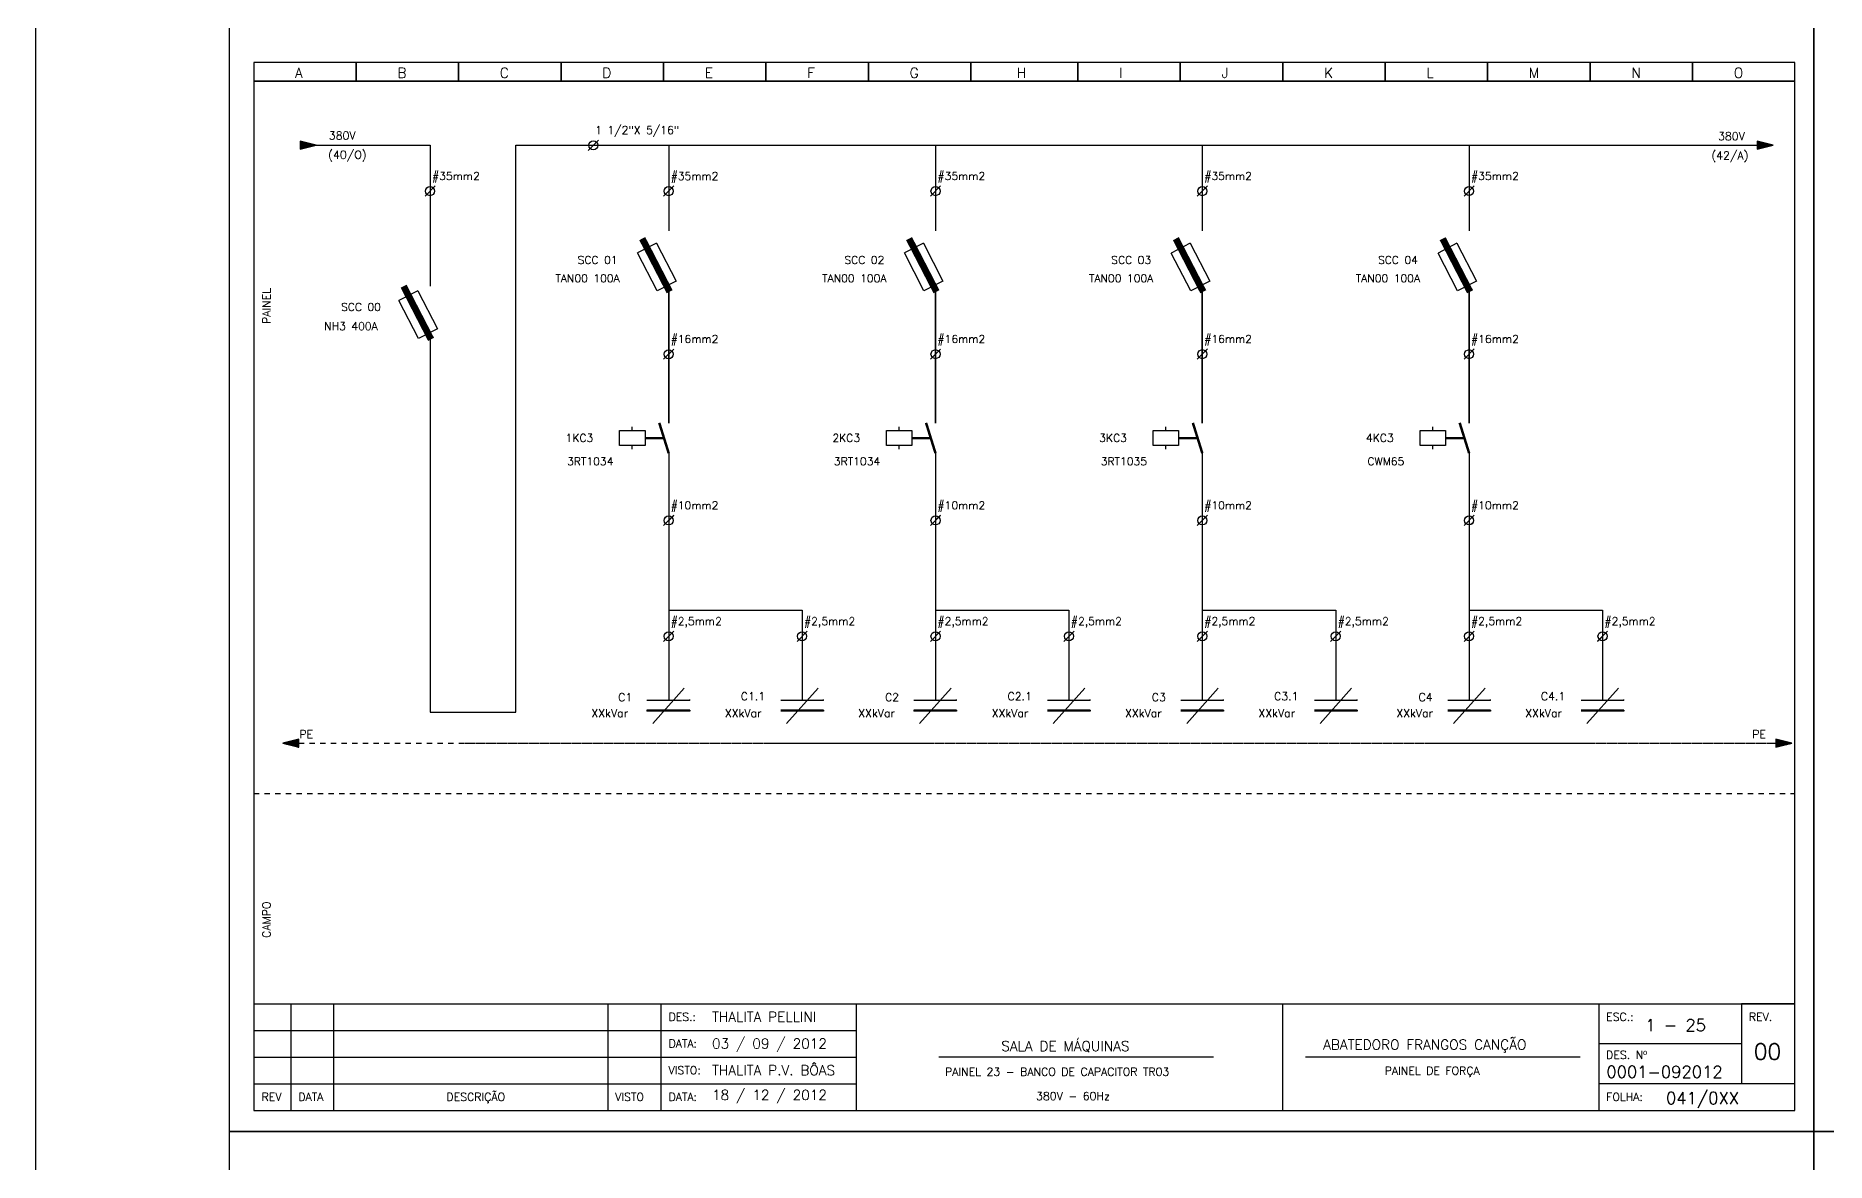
# Model space of a CAD drawing. Header units: millimetres. Extents: x 1974 to 2560, y 1429 to 1567.
# Drawn here: x 2267.85 to 2301.4, y 1491.03 to 1512.13 of the extents above; entities that cross this region are included whole.
import ezdxf

# ---------------------------------------------------------------- set-up
doc = ezdxf.new("R2010")
doc.units = ezdxf.units.MM
for name, pattern in [('DASHDOT2', [0.5, 0.25, -0.125, 0, -0.125]), ('DASHED', [0.75, 0.5, -0.25]), ('HIDDEN2', [0.1875, 0.125, -0.0625])]:
    doc.linetypes.add(name, pattern=pattern)
for name, color, linetype in [('ALIMENTAÇÃO', 6, 'Continuous'), ('CONECTOR_SAK', 2, 'Continuous'), ('DISJUNTOR', 5, 'Continuous'), ('EQUIPAMENTOS', 5, 'Continuous'), ('linhas', 6, 'Continuous'), ('MARGEM', 1, 'Continuous'), ('PAINEL', 7, 'Continuous'), ('soft', 5, 'Continuous'), ('TERRA', 3, 'DASHED'), ('TEXTO', 4, 'Continuous'), ('TEXTO_2', 5, 'Continuous'), ('TIMBRE', 7, 'Continuous')]:
    doc.layers.add(name, color=color, linetype=linetype)
doc.styles.add('REGUA60', font='romans.shx', dxfattribs={"height": 2})
doc.styles.add('ROMANC', font='romanc.shx', dxfattribs={"height": 0.55})
doc.styles.add('ROMANS', font='romans.shx', dxfattribs={"height": 37})

msp = doc.modelspace()

# ---------------------------------------------------------------- hatches: boundary and pattern name
at = {"layer": 'EQUIPAMENTOS'}
for points in [[(2273.099, 1510.084), (2272.799, 1510.159), (2272.799, 1510.009)], [(2300.405, 1510.084), (2300.105, 1510.159), (2300.105, 1510.009)]]:
    msp.add_hatch(color=256, dxfattribs=at).paths.add_polyline_path(points)
h = msp.add_hatch(color=256, dxfattribs=at)
h.paths.add_polyline_path([(2280.099, 1499.501), (2279.299, 1499.501), (2279.299, 1499.481), (2280.099, 1499.481)])
h.paths.add_polyline_path([(2280.099, 1499.701), (2279.299, 1499.701), (2279.299, 1499.681), (2280.099, 1499.681)])
h = msp.add_hatch(color=256, dxfattribs=at)
h.paths.add_polyline_path([(2280.099, 1499.501), (2279.299, 1499.501), (2279.299, 1499.481), (2280.099, 1499.481)])
h.paths.add_polyline_path([(2280.099, 1499.701), (2279.299, 1499.701), (2279.299, 1499.681), (2280.099, 1499.681)])
h = msp.add_hatch(color=256, dxfattribs=at)
h.paths.add_polyline_path([(2282.606, 1499.501), (2281.806, 1499.501), (2281.806, 1499.481), (2282.606, 1499.481)])
h.paths.add_polyline_path([(2282.606, 1499.701), (2281.806, 1499.701), (2281.806, 1499.681), (2282.606, 1499.681)])
h = msp.add_hatch(color=256, dxfattribs=at)
h.paths.add_polyline_path([(2282.606, 1499.501), (2281.806, 1499.501), (2281.806, 1499.481), (2282.606, 1499.481)])
h.paths.add_polyline_path([(2282.606, 1499.701), (2281.806, 1499.701), (2281.806, 1499.681), (2282.606, 1499.681)])
h = msp.add_hatch(color=256, dxfattribs=at)
h.paths.add_polyline_path([(2285.099, 1499.501), (2284.299, 1499.501), (2284.299, 1499.481), (2285.099, 1499.481)])
h.paths.add_polyline_path([(2285.099, 1499.701), (2284.299, 1499.701), (2284.299, 1499.681), (2285.099, 1499.681)])
h = msp.add_hatch(color=256, dxfattribs=at)
h.paths.add_polyline_path([(2285.099, 1499.501), (2284.299, 1499.501), (2284.299, 1499.481), (2285.099, 1499.481)])
h.paths.add_polyline_path([(2285.099, 1499.701), (2284.299, 1499.701), (2284.299, 1499.681), (2285.099, 1499.681)])
h = msp.add_hatch(color=256, dxfattribs=at)
h.paths.add_polyline_path([(2287.606, 1499.501), (2286.806, 1499.501), (2286.806, 1499.481), (2287.606, 1499.481)])
h.paths.add_polyline_path([(2287.606, 1499.701), (2286.806, 1499.701), (2286.806, 1499.681), (2287.606, 1499.681)])
h = msp.add_hatch(color=256, dxfattribs=at)
h.paths.add_polyline_path([(2287.606, 1499.501), (2286.806, 1499.501), (2286.806, 1499.481), (2287.606, 1499.481)])
h.paths.add_polyline_path([(2287.606, 1499.701), (2286.806, 1499.701), (2286.806, 1499.681), (2287.606, 1499.681)])
h = msp.add_hatch(color=256, dxfattribs=at)
h.paths.add_polyline_path([(2290.106, 1499.501), (2289.306, 1499.501), (2289.306, 1499.481), (2290.106, 1499.481)])
h.paths.add_polyline_path([(2290.106, 1499.701), (2289.306, 1499.701), (2289.306, 1499.681), (2290.106, 1499.681)])
h = msp.add_hatch(color=256, dxfattribs=at)
h.paths.add_polyline_path([(2290.106, 1499.501), (2289.306, 1499.501), (2289.306, 1499.481), (2290.106, 1499.481)])
h.paths.add_polyline_path([(2290.106, 1499.701), (2289.306, 1499.701), (2289.306, 1499.681), (2290.106, 1499.681)])
h = msp.add_hatch(color=256, dxfattribs=at)
h.paths.add_polyline_path([(2292.606, 1499.502), (2291.806, 1499.502), (2291.806, 1499.482), (2292.606, 1499.482)])
h.paths.add_polyline_path([(2292.606, 1499.702), (2291.806, 1499.702), (2291.806, 1499.682), (2292.606, 1499.682)])
h = msp.add_hatch(color=256, dxfattribs=at)
h.paths.add_polyline_path([(2292.606, 1499.502), (2291.806, 1499.502), (2291.806, 1499.482), (2292.606, 1499.482)])
h.paths.add_polyline_path([(2292.606, 1499.702), (2291.806, 1499.702), (2291.806, 1499.682), (2292.606, 1499.682)])
h = msp.add_hatch(color=256, dxfattribs=at)
h.paths.add_polyline_path([(2295.106, 1499.502), (2294.306, 1499.502), (2294.306, 1499.482), (2295.106, 1499.482)])
h.paths.add_polyline_path([(2295.106, 1499.702), (2294.306, 1499.702), (2294.306, 1499.682), (2295.106, 1499.682)])
h = msp.add_hatch(color=256, dxfattribs=at)
h.paths.add_polyline_path([(2295.106, 1499.502), (2294.306, 1499.502), (2294.306, 1499.482), (2295.106, 1499.482)])
h.paths.add_polyline_path([(2295.106, 1499.702), (2294.306, 1499.702), (2294.306, 1499.682), (2295.106, 1499.682)])
h = msp.add_hatch(color=256, dxfattribs=at)
h.paths.add_polyline_path([(2297.606, 1499.502), (2296.806, 1499.502), (2296.806, 1499.482), (2297.606, 1499.482)])
h.paths.add_polyline_path([(2297.606, 1499.702), (2296.806, 1499.702), (2296.806, 1499.682), (2297.606, 1499.682)])
h = msp.add_hatch(color=256, dxfattribs=at)
h.paths.add_polyline_path([(2297.606, 1499.502), (2296.806, 1499.502), (2296.806, 1499.482), (2297.606, 1499.482)])
h.paths.add_polyline_path([(2297.606, 1499.702), (2296.806, 1499.702), (2296.806, 1499.682), (2297.606, 1499.682)])
at = {"layer": 'TERRA'}
h = msp.add_hatch(dxfattribs=at)
h.set_pattern_fill('ANSI31', color=256, scale=0.004, angle=180, style=0)
h.set_pattern_definition([(225, (2329.7272218, 1547.50084864), (0.0003535533906, -0.0003535533906), [])])
h.paths.add_polyline_path([(2272.473, 1498.881), (2272.773, 1498.881), (2272.773, 1498.956)])
h.paths.add_polyline_path([(2272.773, 1498.806), (2272.773, 1498.881), (2272.473, 1498.881)])
h = msp.add_hatch(dxfattribs=at)
h.set_pattern_fill('ANSI31', color=256, scale=0.004, style=0)
h.set_pattern_definition([(45, (2243.5027676, 1450.2612611), (-0.0003535533906, 0.0003535533906), [])])
h.paths.add_polyline_path([(2300.757, 1498.881), (2300.457, 1498.881), (2300.457, 1498.806)])
h.paths.add_polyline_path([(2300.457, 1498.956), (2300.457, 1498.881), (2300.757, 1498.881)])

# ---------------------------------------------------------------- linework, layer by layer
msp.add_line((2300.813, 1493.997), (2299.813, 1493.997))
at = {"layer": 'ALIMENTAÇÃO'}
for p, q in [((2275.234, 1510.084), (2275.234, 1507.443)), ((2276.844, 1499.461), (2276.844, 1510.084)), ((2275.234, 1506.482), (2275.234, 1499.461)), ((2279.706, 1501.374), (2282.206, 1501.374)), ((2284.706, 1501.374), (2287.206, 1501.374)), ((2289.706, 1501.374), (2292.206, 1501.374)), ((2294.706, 1501.374), (2297.206, 1501.374)), ((2275.234, 1499.461), (2276.844, 1499.461))]:
    msp.add_line(p, q, dxfattribs=at)
at = {"layer": 'ALIMENTAÇÃO', "color": 6}
for p, q in [((2279.706, 1510.085), (2279.706, 1508.48)), ((2279.706, 1510.085), (2279.706, 1508.48)), ((2284.706, 1510.085), (2284.706, 1508.48)), ((2284.706, 1510.085), (2284.706, 1508.48)), ((2289.706, 1510.085), (2289.706, 1508.481)), ((2289.706, 1510.085), (2289.706, 1508.481)), ((2294.706, 1510.086), (2294.706, 1508.482)), ((2294.706, 1510.086), (2294.706, 1508.482)), ((2279.706, 1507.466), (2279.706, 1504.877)), ((2279.706, 1507.466), (2279.706, 1504.877)), ((2279.706, 1507.466), (2279.706, 1504.877)), ((2284.706, 1507.466), (2284.706, 1504.877)), ((2284.706, 1507.466), (2284.706, 1504.877)), ((2284.706, 1507.466), (2284.706, 1504.877)), ((2289.706, 1507.465), (2289.706, 1504.878)), ((2289.706, 1507.465), (2289.706, 1504.877)), ((2289.706, 1507.465), (2289.706, 1504.877)), ((2294.706, 1507.465), (2294.706, 1504.879)), ((2294.706, 1507.465), (2294.706, 1504.877)), ((2279.706, 1504.315), (2279.706, 1499.681)), ((2284.706, 1504.315), (2284.706, 1499.681)), ((2289.706, 1504.315), (2289.706, 1499.681)), ((2294.706, 1504.315), (2294.706, 1499.681)), ((2282.206, 1501.374), (2282.206, 1499.682)), ((2287.206, 1501.374), (2287.206, 1499.682)), ((2292.206, 1501.374), (2292.206, 1499.682)), ((2297.206, 1501.374), (2297.206, 1499.682))]:
    msp.add_line(p, q, dxfattribs=at)
at = {"layer": 'CONECTOR_SAK'}
for p, q in [((2278.388, 1510.181), (2278.198, 1509.988)), ((2275.33, 1509.321), (2275.139, 1509.128)), ((2275.33, 1509.321), (2275.139, 1509.128)), ((2279.802, 1509.321), (2279.611, 1509.128)), ((2279.802, 1509.321), (2279.611, 1509.128)), ((2284.802, 1509.321), (2284.611, 1509.128)), ((2284.802, 1509.321), (2284.611, 1509.128)), ((2289.802, 1509.321), (2289.611, 1509.128)), ((2289.802, 1509.321), (2289.611, 1509.128)), ((2294.802, 1509.321), (2294.611, 1509.129)), ((2294.802, 1509.321), (2294.611, 1509.129)), ((2279.802, 1506.266), (2279.611, 1506.074)), ((2279.802, 1506.266), (2279.611, 1506.074)), ((2284.802, 1506.266), (2284.611, 1506.074)), ((2284.802, 1506.266), (2284.611, 1506.074)), ((2289.802, 1506.267), (2289.611, 1506.074)), ((2289.802, 1506.267), (2289.611, 1506.074)), ((2294.802, 1506.267), (2294.611, 1506.074)), ((2294.802, 1506.267), (2294.611, 1506.074)), ((2279.802, 1503.151), (2279.611, 1502.958)), ((2279.802, 1503.151), (2279.611, 1502.958)), ((2279.802, 1503.15), (2279.611, 1502.958)), ((2279.802, 1503.15), (2279.611, 1502.958)), ((2284.802, 1503.151), (2284.611, 1502.958)), ((2284.802, 1503.151), (2284.611, 1502.958)), ((2284.802, 1503.15), (2284.611, 1502.958)), ((2284.802, 1503.15), (2284.611, 1502.958)), ((2289.802, 1503.151), (2289.611, 1502.958)), ((2289.802, 1503.151), (2289.611, 1502.958)), ((2289.802, 1503.151), (2289.611, 1502.958)), ((2289.802, 1503.151), (2289.611, 1502.958)), ((2294.802, 1503.152), (2294.611, 1502.959)), ((2294.802, 1503.152), (2294.611, 1502.959)), ((2294.802, 1503.151), (2294.611, 1502.958)), ((2294.802, 1503.151), (2294.611, 1502.958)), ((2279.802, 1500.981), (2279.611, 1500.788)), ((2279.802, 1500.981), (2279.611, 1500.788)), ((2279.802, 1500.981), (2279.611, 1500.789)), ((2279.802, 1500.981), (2279.611, 1500.789)), ((2282.302, 1500.982), (2282.111, 1500.789)), ((2282.302, 1500.982), (2282.111, 1500.789)), ((2282.302, 1500.981), (2282.111, 1500.788)), ((2282.302, 1500.981), (2282.111, 1500.788)), ((2284.802, 1500.981), (2284.611, 1500.788)), ((2284.802, 1500.981), (2284.611, 1500.788)), ((2284.802, 1500.981), (2284.611, 1500.789)), ((2284.802, 1500.981), (2284.611, 1500.789)), ((2287.302, 1500.982), (2287.111, 1500.789)), ((2287.302, 1500.982), (2287.111, 1500.789)), ((2287.302, 1500.981), (2287.111, 1500.788)), ((2287.302, 1500.981), (2287.111, 1500.788)), ((2289.802, 1500.981), (2289.611, 1500.789)), ((2289.802, 1500.981), (2289.611, 1500.789)), ((2289.802, 1500.981), (2289.611, 1500.789)), ((2289.802, 1500.981), (2289.611, 1500.789)), ((2292.302, 1500.982), (2292.111, 1500.789)), ((2292.302, 1500.982), (2292.111, 1500.789)), ((2292.302, 1500.982), (2292.111, 1500.789)), ((2292.302, 1500.982), (2292.111, 1500.789)), ((2294.802, 1500.982), (2294.611, 1500.789)), ((2294.802, 1500.982), (2294.611, 1500.789)), ((2294.802, 1500.981), (2294.611, 1500.789)), ((2294.802, 1500.981), (2294.611, 1500.789)), ((2297.302, 1500.982), (2297.111, 1500.79)), ((2297.302, 1500.982), (2297.111, 1500.79)), ((2297.302, 1500.982), (2297.111, 1500.789)), ((2297.302, 1500.982), (2297.111, 1500.789))]:
    msp.add_line(p, q, dxfattribs=at)
for centre in [(2278.293, 1510.084), (2275.234, 1509.224), (2275.234, 1509.224), (2279.706, 1509.224), (2279.706, 1509.224), (2284.706, 1509.224), (2284.706, 1509.224), (2289.706, 1509.224), (2289.706, 1509.224), (2294.706, 1509.225), (2294.706, 1509.225), (2279.706, 1506.169), (2279.706, 1506.169), (2284.706, 1506.17), (2284.706, 1506.17), (2289.706, 1506.17), (2289.706, 1506.17), (2294.706, 1506.17), (2294.706, 1506.17), (2279.706, 1503.054), (2279.706, 1503.054), (2279.706, 1503.054), (2279.706, 1503.054), (2284.706, 1503.054), (2284.706, 1503.054), (2284.706, 1503.054), (2284.706, 1503.054), (2289.706, 1503.054), (2289.706, 1503.054), (2289.706, 1503.054), (2289.706, 1503.054), (2294.706, 1503.055), (2294.706, 1503.055), (2294.706, 1503.054), (2294.706, 1503.054), (2279.706, 1500.884), (2279.706, 1500.884), (2279.706, 1500.885), (2279.706, 1500.885), (2282.206, 1500.885), (2282.206, 1500.885), (2282.206, 1500.884), (2282.206, 1500.884), (2284.706, 1500.884), (2284.706, 1500.884), (2284.706, 1500.885), (2284.706, 1500.885), (2287.206, 1500.885), (2287.206, 1500.885), (2287.206, 1500.884), (2287.206, 1500.884), (2289.706, 1500.885), (2289.706, 1500.885), (2289.706, 1500.885), (2289.706, 1500.885), (2292.206, 1500.885), (2292.206, 1500.885), (2292.206, 1500.885), (2292.206, 1500.885), (2294.706, 1500.885), (2294.706, 1500.885), (2294.706, 1500.885), (2294.706, 1500.885), (2297.206, 1500.886), (2297.206, 1500.886), (2297.206, 1500.885), (2297.206, 1500.885)]:
    msp.add_circle(centre, 0.0846, dxfattribs=at)
at = {"layer": 'DISJUNTOR', "const_width": 0.126}
for points in [[(2279.724, 1507.34), (2279.21, 1508.335)], [(2284.724, 1507.34), (2284.21, 1508.335)], [(2289.724, 1507.339), (2289.21, 1508.334)], [(2294.724, 1507.339), (2294.21, 1508.334)], [(2275.252, 1506.447), (2274.738, 1507.443)]]:
    msp.add_lwpolyline(points, dxfattribs=at)
at = {"layer": 'EQUIPAMENTOS'}
for p, q in [((2279.479, 1508.249), (2279.123, 1508.066)), ((2279.479, 1508.249), (2279.845, 1507.537)), ((2284.479, 1508.249), (2284.123, 1508.066)), ((2284.479, 1508.249), (2284.845, 1507.537)), ((2289.479, 1508.248), (2289.123, 1508.065)), ((2289.479, 1508.248), (2289.845, 1507.537)), ((2294.479, 1508.248), (2294.123, 1508.065)), ((2294.479, 1508.248), (2294.845, 1507.537)), ((2279.489, 1507.354), (2279.123, 1508.066)), ((2284.489, 1507.354), (2284.123, 1508.066)), ((2289.489, 1507.354), (2289.123, 1508.065)), ((2294.489, 1507.354), (2294.123, 1508.065)), ((2279.845, 1507.537), (2279.489, 1507.354)), ((2284.845, 1507.537), (2284.489, 1507.354)), ((2289.845, 1507.537), (2289.489, 1507.354)), ((2294.845, 1507.537), (2294.489, 1507.354)), ((2275.007, 1507.356), (2274.651, 1507.173)), ((2275.007, 1507.356), (2275.373, 1506.645)), ((2275.017, 1506.462), (2274.651, 1507.173)), ((2275.373, 1506.645), (2275.017, 1506.462)), ((2279.024, 1504.738), (2279.024, 1504.81)), ((2279.024, 1504.738), (2279.024, 1504.81)), ((2279.262, 1504.609), (2279.614, 1504.609)), ((2279.262, 1504.609), (2279.614, 1504.609)), ((2279.262, 1504.588), (2279.621, 1504.588)), ((2279.262, 1504.588), (2279.621, 1504.588)), ((2284.024, 1504.738), (2284.024, 1504.81)), ((2284.024, 1504.738), (2284.024, 1504.81)), ((2284.262, 1504.609), (2284.614, 1504.609)), ((2284.262, 1504.609), (2284.614, 1504.609)), ((2284.262, 1504.588), (2284.621, 1504.588)), ((2284.262, 1504.588), (2284.621, 1504.588)), ((2289.024, 1504.738), (2289.024, 1504.81)), ((2289.024, 1504.738), (2289.024, 1504.81)), ((2289.262, 1504.609), (2289.614, 1504.609)), ((2289.262, 1504.609), (2289.614, 1504.609)), ((2289.262, 1504.589), (2289.621, 1504.589)), ((2289.262, 1504.589), (2289.621, 1504.589)), ((2294.024, 1504.739), (2294.024, 1504.811)), ((2294.024, 1504.739), (2294.024, 1504.811)), ((2294.262, 1504.61), (2294.614, 1504.61)), ((2294.262, 1504.61), (2294.614, 1504.61)), ((2294.262, 1504.59), (2294.621, 1504.59)), ((2294.262, 1504.59), (2294.621, 1504.59)), ((2279.024, 1504.388), (2279.024, 1504.459)), ((2279.024, 1504.388), (2279.024, 1504.459)), ((2284.024, 1504.388), (2284.024, 1504.459)), ((2284.024, 1504.388), (2284.024, 1504.459)), ((2289.024, 1504.388), (2289.024, 1504.459)), ((2289.024, 1504.388), (2289.024, 1504.459)), ((2294.024, 1504.389), (2294.024, 1504.46)), ((2294.024, 1504.389), (2294.024, 1504.46)), ((2279.407, 1499.251), (2279.998, 1499.91)), ((2279.407, 1499.251), (2279.998, 1499.91)), ((2281.914, 1499.251), (2282.505, 1499.91)), ((2281.914, 1499.251), (2282.505, 1499.91)), ((2284.407, 1499.251), (2284.998, 1499.91)), ((2284.407, 1499.251), (2284.998, 1499.91)), ((2286.914, 1499.251), (2287.505, 1499.91)), ((2286.914, 1499.251), (2287.505, 1499.91)), ((2289.414, 1499.252), (2290.005, 1499.91)), ((2289.414, 1499.252), (2290.005, 1499.91)), ((2291.914, 1499.252), (2292.505, 1499.911)), ((2291.914, 1499.252), (2292.505, 1499.911)), ((2294.414, 1499.252), (2295.005, 1499.911)), ((2294.414, 1499.252), (2295.005, 1499.911)), ((2296.914, 1499.253), (2297.505, 1499.911)), ((2296.914, 1499.253), (2297.505, 1499.911)), ((2280.099, 1499.681), (2279.299, 1499.681)), ((2280.099, 1499.681), (2279.299, 1499.681)), ((2280.099, 1499.501), (2279.299, 1499.501)), ((2279.299, 1499.501), (2279.299, 1499.481)), ((2280.099, 1499.501), (2279.299, 1499.501)), ((2279.299, 1499.501), (2279.299, 1499.481)), ((2280.099, 1499.481), (2279.299, 1499.481)), ((2280.099, 1499.481), (2279.299, 1499.481)), ((2280.099, 1499.681), (2280.099, 1499.701)), ((2280.099, 1499.681), (2280.099, 1499.701)), ((2280.099, 1499.501), (2280.099, 1499.481)), ((2280.099, 1499.501), (2280.099, 1499.481)), ((2282.606, 1499.681), (2281.806, 1499.681)), ((2282.606, 1499.681), (2281.806, 1499.681)), ((2282.606, 1499.501), (2281.806, 1499.501)), ((2282.606, 1499.501), (2281.806, 1499.501)), ((2282.606, 1499.481), (2281.806, 1499.481)), ((2282.606, 1499.481), (2281.806, 1499.481)), ((2282.606, 1499.681), (2282.606, 1499.701)), ((2282.606, 1499.681), (2282.606, 1499.701)), ((2282.606, 1499.501), (2282.606, 1499.481)), ((2282.606, 1499.501), (2282.606, 1499.481)), ((2285.099, 1499.681), (2284.299, 1499.681)), ((2285.099, 1499.681), (2284.299, 1499.681)), ((2285.099, 1499.501), (2284.299, 1499.501)), ((2284.299, 1499.501), (2284.299, 1499.481)), ((2285.099, 1499.501), (2284.299, 1499.501)), ((2284.299, 1499.501), (2284.299, 1499.481)), ((2285.099, 1499.481), (2284.299, 1499.481)), ((2285.099, 1499.481), (2284.299, 1499.481)), ((2285.099, 1499.681), (2285.099, 1499.701)), ((2285.099, 1499.681), (2285.099, 1499.701)), ((2285.099, 1499.501), (2285.099, 1499.481)), ((2285.099, 1499.501), (2285.099, 1499.481)), ((2287.606, 1499.681), (2286.806, 1499.681)), ((2287.606, 1499.681), (2286.806, 1499.681)), ((2287.606, 1499.501), (2286.806, 1499.501)), ((2287.606, 1499.501), (2286.806, 1499.501)), ((2287.606, 1499.481), (2286.806, 1499.481)), ((2287.606, 1499.481), (2286.806, 1499.481)), ((2287.606, 1499.681), (2287.606, 1499.701)), ((2287.606, 1499.681), (2287.606, 1499.701)), ((2287.606, 1499.501), (2287.606, 1499.481)), ((2287.606, 1499.501), (2287.606, 1499.481)), ((2290.106, 1499.681), (2289.306, 1499.681)), ((2290.106, 1499.681), (2289.306, 1499.681)), ((2290.106, 1499.501), (2289.306, 1499.501)), ((2290.106, 1499.501), (2289.306, 1499.501)), ((2290.106, 1499.481), (2289.306, 1499.481)), ((2290.106, 1499.481), (2289.306, 1499.481)), ((2290.106, 1499.681), (2290.106, 1499.701)), ((2290.106, 1499.681), (2290.106, 1499.701)), ((2290.106, 1499.501), (2290.106, 1499.481)), ((2290.106, 1499.501), (2290.106, 1499.481)), ((2292.606, 1499.682), (2291.806, 1499.682)), ((2292.606, 1499.682), (2291.806, 1499.682)), ((2292.606, 1499.502), (2291.806, 1499.502)), ((2292.606, 1499.502), (2291.806, 1499.502)), ((2292.606, 1499.482), (2291.806, 1499.482)), ((2292.606, 1499.482), (2291.806, 1499.482)), ((2292.606, 1499.682), (2292.606, 1499.702)), ((2292.606, 1499.682), (2292.606, 1499.702)), ((2292.606, 1499.502), (2292.606, 1499.482)), ((2292.606, 1499.502), (2292.606, 1499.482)), ((2295.106, 1499.682), (2294.306, 1499.682)), ((2295.106, 1499.682), (2294.306, 1499.682)), ((2295.106, 1499.502), (2294.306, 1499.502)), ((2295.106, 1499.502), (2294.306, 1499.502)), ((2295.106, 1499.482), (2294.306, 1499.482)), ((2295.106, 1499.482), (2294.306, 1499.482)), ((2295.106, 1499.682), (2295.106, 1499.702)), ((2295.106, 1499.682), (2295.106, 1499.702)), ((2295.106, 1499.502), (2295.106, 1499.482)), ((2295.106, 1499.502), (2295.106, 1499.482)), ((2297.606, 1499.682), (2296.806, 1499.682)), ((2297.606, 1499.682), (2296.806, 1499.682)), ((2297.606, 1499.502), (2296.806, 1499.502)), ((2297.606, 1499.502), (2296.806, 1499.502)), ((2297.606, 1499.482), (2296.806, 1499.482)), ((2297.606, 1499.482), (2296.806, 1499.482)), ((2297.606, 1499.682), (2297.606, 1499.702)), ((2297.606, 1499.682), (2297.606, 1499.702)), ((2297.606, 1499.502), (2297.606, 1499.482)), ((2297.606, 1499.502), (2297.606, 1499.482))]:
    msp.add_line(p, q, dxfattribs=at)
for points in [[(2267.845, 1567.141), (2559.507, 1567.141), (2559.507, 1444.388), (2267.845, 1444.388)], [(2278.786, 1504.459), (2278.786, 1504.738), (2279.262, 1504.738), (2279.262, 1504.459)], [(2278.786, 1504.459), (2278.786, 1504.738), (2279.262, 1504.738), (2279.262, 1504.459)], [(2283.786, 1504.459), (2283.786, 1504.738), (2284.262, 1504.738), (2284.262, 1504.459)], [(2283.786, 1504.459), (2283.786, 1504.738), (2284.262, 1504.738), (2284.262, 1504.459)], [(2288.786, 1504.459), (2288.786, 1504.738), (2289.262, 1504.738), (2289.262, 1504.459)], [(2288.786, 1504.459), (2288.786, 1504.738), (2289.262, 1504.738), (2289.262, 1504.459)], [(2293.786, 1504.46), (2293.786, 1504.739), (2294.262, 1504.739), (2294.262, 1504.46)], [(2293.786, 1504.46), (2293.786, 1504.739), (2294.262, 1504.739), (2294.262, 1504.46)]]:
    msp.add_lwpolyline(points, close=True, dxfattribs=at)
for points in [[(2272.799, 1510.009), (2273.099, 1510.084), (2272.799, 1510.159), (2272.799, 1510.009)], [(2300.105, 1510.009), (2300.405, 1510.084), (2300.105, 1510.159), (2300.105, 1510.009)]]:
    msp.add_lwpolyline(points, dxfattribs=at)
at = {"layer": 'EQUIPAMENTOS', "const_width": 0.0472}
for points in [[(2279.706, 1504.314), (2279.529, 1504.883)], [(2279.706, 1504.314), (2279.529, 1504.883)], [(2284.706, 1504.314), (2284.529, 1504.883)], [(2284.706, 1504.314), (2284.529, 1504.883)], [(2289.706, 1504.315), (2289.529, 1504.883)], [(2289.706, 1504.315), (2289.529, 1504.883)], [(2294.706, 1504.315), (2294.529, 1504.884)], [(2294.706, 1504.315), (2294.529, 1504.884)]]:
    msp.add_lwpolyline(points, dxfattribs=at)
at = {"layer": 'linhas', "color": 6}
for p, q in [((2279.706, 1504.878), (2279.706, 1507.329)), ((2284.706, 1504.878), (2284.706, 1507.329)), ((2289.706, 1504.878), (2289.706, 1507.33)), ((2294.706, 1504.879), (2294.706, 1507.33))]:
    msp.add_line(p, q, dxfattribs=at)
at = {"layer": 'MARGEM', "color": 7}
for points in [[(2271.467, 1491.609), (2301.167, 1491.609), (2301.167, 1512.634), (2271.467, 1512.634)], [(2301.167, 1491.609), (2330.867, 1491.609), (2330.867, 1512.634), (2301.167, 1512.634)], [(2271.467, 1470.584), (2301.167, 1470.584), (2301.167, 1491.609), (2271.467, 1491.609)], [(2301.167, 1470.584), (2330.867, 1470.584), (2330.867, 1491.609), (2301.167, 1491.609)]]:
    msp.add_lwpolyline(points, close=True, dxfattribs=at)
at = {"layer": 'PAINEL', "color": 12, "linetype": 'HIDDEN2', "ltscale": 0.005}
msp.add_line((2271.929, 1497.941), (2300.813, 1497.941), dxfattribs=at)
at = {"layer": 'soft'}
for p, q in [((2273, 1510.084), (2275.234, 1510.084)), ((2276.844, 1510.084), (2300.105, 1510.084))]:
    msp.add_line(p, q, dxfattribs=at)
at = {"layer": 'TERRA', "linetype": 'DASHDOT2', "ltscale": 0.0025}
for p, q in [((2272.773, 1498.881), (2300.457, 1498.881)), ((2272.773, 1498.881), (2300.457, 1498.881)), ((2275.884, 1498.881), (2300.757, 1498.881))]:
    msp.add_line(p, q, dxfattribs=at)
at = {"layer": 'TERRA'}
for points in [[(2272.773, 1498.956), (2272.473, 1498.881), (2272.773, 1498.806), (2272.773, 1498.956)], [(2272.773, 1498.956), (2272.473, 1498.881), (2272.773, 1498.806), (2272.773, 1498.956)], [(2300.457, 1498.806), (2300.757, 1498.881), (2300.457, 1498.956), (2300.457, 1498.806)], [(2300.457, 1498.806), (2300.757, 1498.881), (2300.457, 1498.956), (2300.457, 1498.806)]]:
    msp.add_lwpolyline(points, dxfattribs=at)
at = {"layer": 'TIMBRE', "color": 12}
msp.add_line((2300.813, 1511.634), (2271.929, 1511.634), dxfattribs=at)
at = {"layer": 'TIMBRE'}
for p, q in [((2271.929, 1493.997), (2300.813, 1493.997)), ((2272.629, 1491.997), (2272.629, 1493.997)), ((2273.429, 1491.997), (2273.429, 1493.997)), ((2278.567, 1493.997), (2278.567, 1491.997)), ((2279.567, 1491.997), (2279.567, 1493.997)), ((2283.22, 1493.997), (2283.22, 1491.997)), ((2291.21, 1493.997), (2291.21, 1491.997)), ((2297.137, 1493.997), (2297.137, 1491.997)), ((2299.813, 1493.997), (2299.813, 1492.497)), ((2271.929, 1493.497), (2283.22, 1493.497)), ((2299.813, 1493.247), (2297.137, 1493.247)), ((2271.929, 1492.997), (2283.22, 1492.997)), ((2289.914, 1492.997), (2284.77, 1492.997)), ((2296.785, 1492.997), (2291.641, 1492.997)), ((2271.929, 1492.497), (2283.22, 1492.497)), ((2300.813, 1492.497), (2297.137, 1492.497))]:
    msp.add_line(p, q, dxfattribs=at)
at = {"layer": 'TIMBRE', "color": 12}
for points in [[(2271.929, 1511.284), (2273.849, 1511.284), (2273.849, 1511.634), (2271.929, 1511.634)], [(2273.849, 1511.284), (2275.769, 1511.284), (2275.769, 1511.634), (2273.849, 1511.634)], [(2275.769, 1511.284), (2277.689, 1511.284), (2277.689, 1511.634), (2275.769, 1511.634)], [(2277.689, 1511.284), (2279.609, 1511.284), (2279.609, 1511.634), (2277.689, 1511.634)], [(2279.609, 1511.284), (2281.529, 1511.284), (2281.529, 1511.634), (2279.609, 1511.634)], [(2281.529, 1511.284), (2283.449, 1511.284), (2283.449, 1511.634), (2281.529, 1511.634)], [(2283.449, 1511.284), (2285.369, 1511.284), (2285.369, 1511.634), (2283.449, 1511.634)], [(2285.369, 1511.284), (2287.373, 1511.284), (2287.373, 1511.634), (2285.369, 1511.634)], [(2287.373, 1511.284), (2289.293, 1511.284), (2289.293, 1511.634), (2287.373, 1511.634)], [(2289.293, 1511.284), (2291.213, 1511.284), (2291.213, 1511.634), (2289.293, 1511.634)], [(2291.213, 1511.284), (2293.133, 1511.284), (2293.133, 1511.634), (2291.213, 1511.634)], [(2293.133, 1511.284), (2295.053, 1511.284), (2295.053, 1511.634), (2293.133, 1511.634)], [(2295.053, 1511.284), (2296.973, 1511.284), (2296.973, 1511.634), (2295.053, 1511.634)], [(2296.973, 1511.284), (2298.893, 1511.284), (2298.893, 1511.634), (2296.973, 1511.634)], [(2298.893, 1511.284), (2300.813, 1511.284), (2300.813, 1511.634), (2298.893, 1511.634)], [(2271.929, 1491.997), (2300.813, 1491.997), (2300.813, 1511.284), (2271.929, 1511.284)]]:
    msp.add_lwpolyline(points, close=True, dxfattribs=at)

# ---------------------------------------------------------------- texts
at = {"style": 'ROMANS'}
for s, p in [('ESC.:', (2297.274, 1493.68)), ('REV.', (2299.949, 1493.68)), ('DES. Nº', (2297.274, 1492.967)), ('PAINEL 23 - BANCO DE CAPACITOR TR03', (2284.884, 1492.65)), ('PAINEL DE FORÇA', (2293.124, 1492.671)), ('380V - 60Hz', (2286.591, 1492.194)), ('FOLHA:', (2297.274, 1492.18))]:
    msp.add_text(s, height=0.15, dxfattribs=at).set_placement(p)
at = {"layer": 'TEXTO'}
for s, height, style, p in [('A', 0.188, 'ROMANS', (2272.701, 1511.347)), ('B', 0.188, 'ROMANS', (2274.621, 1511.347)), ('C', 0.188, 'ROMANS', (2276.541, 1511.347)), ('D', 0.188, 'ROMANS', (2278.461, 1511.347)), ('E', 0.188, 'ROMANS', (2280.381, 1511.347)), ('F', 0.188, 'ROMANS', (2282.301, 1511.347)), ('G', 0.188, 'ROMANS', (2284.221, 1511.347)), ('H', 0.188, 'ROMANS', (2286.226, 1511.347)), ('I', 0.188, 'ROMANS', (2288.146, 1511.347)), ('J', 0.188, 'ROMANS', (2290.066, 1511.347)), ('K', 0.188, 'ROMANS', (2291.986, 1511.347)), ('L', 0.188, 'ROMANS', (2293.906, 1511.347)), ('M', 0.188, 'ROMANS', (2295.826, 1511.347)), ('N', 0.188, 'ROMANS', (2297.746, 1511.347)), ('O', 0.188, 'ROMANS', (2299.666, 1511.347)), ('380V', 0.15, 'ROMANS', (2273.336, 1510.19)), ('1 1/2"X 5/16"', 0.148, 'ROMANS', (2278.329, 1510.294)), ('380V', 0.15, 'ROMANS', (2299.372, 1510.178)), ('(40/O)', 0.15, 'ROMANS', (2273.325, 1509.83)), ('(42/A)', 0.15, 'ROMANS', (2299.246, 1509.818)), ('#35mm2', 0.148, 'ROMANS', (2275.271, 1509.433)), ('#35mm2', 0.148, 'ROMANS', (2279.743, 1509.432)), ('#35mm2', 0.148, 'ROMANS', (2284.743, 1509.433)), ('#35mm2', 0.148, 'ROMANS', (2289.743, 1509.433)), ('#35mm2', 0.148, 'ROMANS', (2294.743, 1509.433)), ('SCC 01', 0.148, 'ROMANS', (2277.999, 1507.861)), ('SCC 02', 0.148, 'ROMANS', (2282.999, 1507.861)), ('SCC 03', 0.148, 'ROMANS', (2287.999, 1507.861)), ('SCC 04', 0.148, 'ROMANS', (2292.999, 1507.861)), ('TAN00 100A', 0.148, 'ROMANS', (2277.582, 1507.517)), ('TAN00 100A', 0.148, 'ROMANS', (2282.582, 1507.517)), ('TAN00 100A', 0.148, 'ROMANS', (2287.582, 1507.517)), ('TAN00 100A', 0.148, 'ROMANS', (2292.582, 1507.517)), ('SCC 00', 0.148, 'ROMANS', (2273.566, 1506.979)), ('NH3 400A', 0.148, 'ROMANS', (2273.25, 1506.621)), ('#16mm2', 0.148, 'ROMANS', (2279.743, 1506.381)), ('#16mm2', 0.148, 'ROMANS', (2284.743, 1506.381)), ('#16mm2', 0.148, 'ROMANS', (2289.743, 1506.381)), ('#16mm2', 0.148, 'ROMANS', (2294.743, 1506.381)), ('1KC3', 0.148, 'ROMANS', (2277.773, 1504.527)), ('2KC3', 0.148, 'ROMANS', (2282.773, 1504.527)), ('3KC3', 0.148, 'ROMANS', (2287.773, 1504.527)), ('4KC3', 0.148, 'ROMANS', (2292.773, 1504.528)), ('3RT1034', 0.148, 'ROMANS', (2277.801, 1504.088)), ('3RT1034', 0.148, 'ROMANS', (2282.801, 1504.088)), ('3RT1035', 0.148, 'ROMANS', (2287.801, 1504.089)), ('CWM65', 0.148, 'ROMANS', (2292.801, 1504.088)), ('#10mm2', 0.148, 'ROMANS', (2279.743, 1503.263)), ('#10mm2', 0.148, 'ROMANS', (2284.743, 1503.263)), ('#10mm2', 0.148, 'ROMANS', (2289.743, 1503.263)), ('#10mm2', 0.148, 'ROMANS', (2294.743, 1503.263)), ('#2,5mm2', 0.148, 'ROMANS', (2279.743, 1501.093)), ('#2,5mm2', 0.148, 'ROMANS', (2282.243, 1501.093)), ('#2,5mm2', 0.148, 'ROMANS', (2284.743, 1501.093)), ('#2,5mm2', 0.148, 'ROMANS', (2287.243, 1501.093)), ('#2,5mm2', 0.148, 'ROMANS', (2289.743, 1501.094)), ('#2,5mm2', 0.148, 'ROMANS', (2292.243, 1501.093)), ('#2,5mm2', 0.148, 'ROMANS', (2294.743, 1501.094)), ('#2,5mm2', 0.148, 'ROMANS', (2297.243, 1501.093)), ('C1', 0.15, 'REGUA60', (2278.759, 1499.667)), ('C1.1', 0.15, 'REGUA60', (2281.056, 1499.685)), ('C2', 0.15, 'REGUA60', (2283.759, 1499.667)), ('C2.1', 0.15, 'REGUA60', (2286.056, 1499.685)), ('C3', 0.15, 'REGUA60', (2288.759, 1499.668)), ('C3.1', 0.15, 'REGUA60', (2291.051, 1499.686)), ('C4', 0.15, 'REGUA60', (2293.759, 1499.669)), ('C4.1', 0.15, 'REGUA60', (2296.051, 1499.686)), ('XXkVar', 0.15, 'REGUA60', (2278.258, 1499.37)), ('XXkVar', 0.15, 'REGUA60', (2280.758, 1499.37)), ('XXkVar', 0.15, 'REGUA60', (2283.258, 1499.37)), ('XXkVar', 0.15, 'REGUA60', (2285.758, 1499.37)), ('XXkVar', 0.15, 'REGUA60', (2288.258, 1499.37)), ('XXkVar', 0.15, 'REGUA60', (2290.758, 1499.37)), ('XXkVar', 0.15, 'REGUA60', (2293.342, 1499.37)), ('XXkVar', 0.15, 'REGUA60', (2295.758, 1499.37)), ('PE', 0.15, 'ROMANS', (2272.785, 1498.975)), ('PE', 0.15, 'ROMANS', (2300.012, 1498.975)), ('THALITA PELLINI', 0.1875, 'ROMANS', (2280.518, 1493.66)), ('03 / 09 / 2012', 0.1875, 'ROMANS', (2280.518, 1493.16)), ('THALITA P.V. BÔAS', 0.1875, 'ROMANS', (2280.518, 1492.66)), ('18 / 12 / 2012', 0.1875, 'ROMANS', (2280.518, 1492.197))]:
    msp.add_text(s, height=height, dxfattribs=dict(at, style=style)).set_placement(p)
at = {"layer": 'TEXTO', "style": 'REGUA60'}
for s, p in [('PAINEL', (2272.243, 1506.735)), ('CAMPO', (2272.243, 1495.234))]:
    msp.add_text(s, height=0.15, rotation=90, dxfattribs=at).set_placement(p)
at = {"layer": 'TEXTO', "color": 150, "style": 'ROMANS'}
for s, height, p in [('DES.:', 0.15, (2279.703, 1493.68)), ('1 - 25', 0.225, (2298.008, 1493.487)), ('DATA:', 0.15, (2279.703, 1493.18)), ('00', 0.3, (2300.041, 1492.953)), ('VISTO:', 0.15, (2279.703, 1492.68)), ('0001-092012', 0.225, (2297.278, 1492.611)), ('REV', 0.15, (2272.077, 1492.18)), ('DATA', 0.15, (2272.765, 1492.18)), ('DESCRIÇÃO', 0.15, (2275.541, 1492.18)), ('VISTO', 0.15, (2278.703, 1492.18)), ('DATA:', 0.15, (2279.703, 1492.18)), ('041/0XX', 0.225, (2298.396, 1492.121))]:
    msp.add_text(s, height=height, dxfattribs=at).set_placement(p)
at = {"layer": 'TEXTO_2', "style": 'ROMANC'}
for s, p in [('SALA DE MÁQUINAS', (2285.939, 1493.113)), ('ABATEDORO FRANGOS CANÇÃO', (2291.971, 1493.141))]:
    msp.add_text(s, height=0.1875, dxfattribs=at).set_placement(p)

doc.saveas('drawing.dxf')
